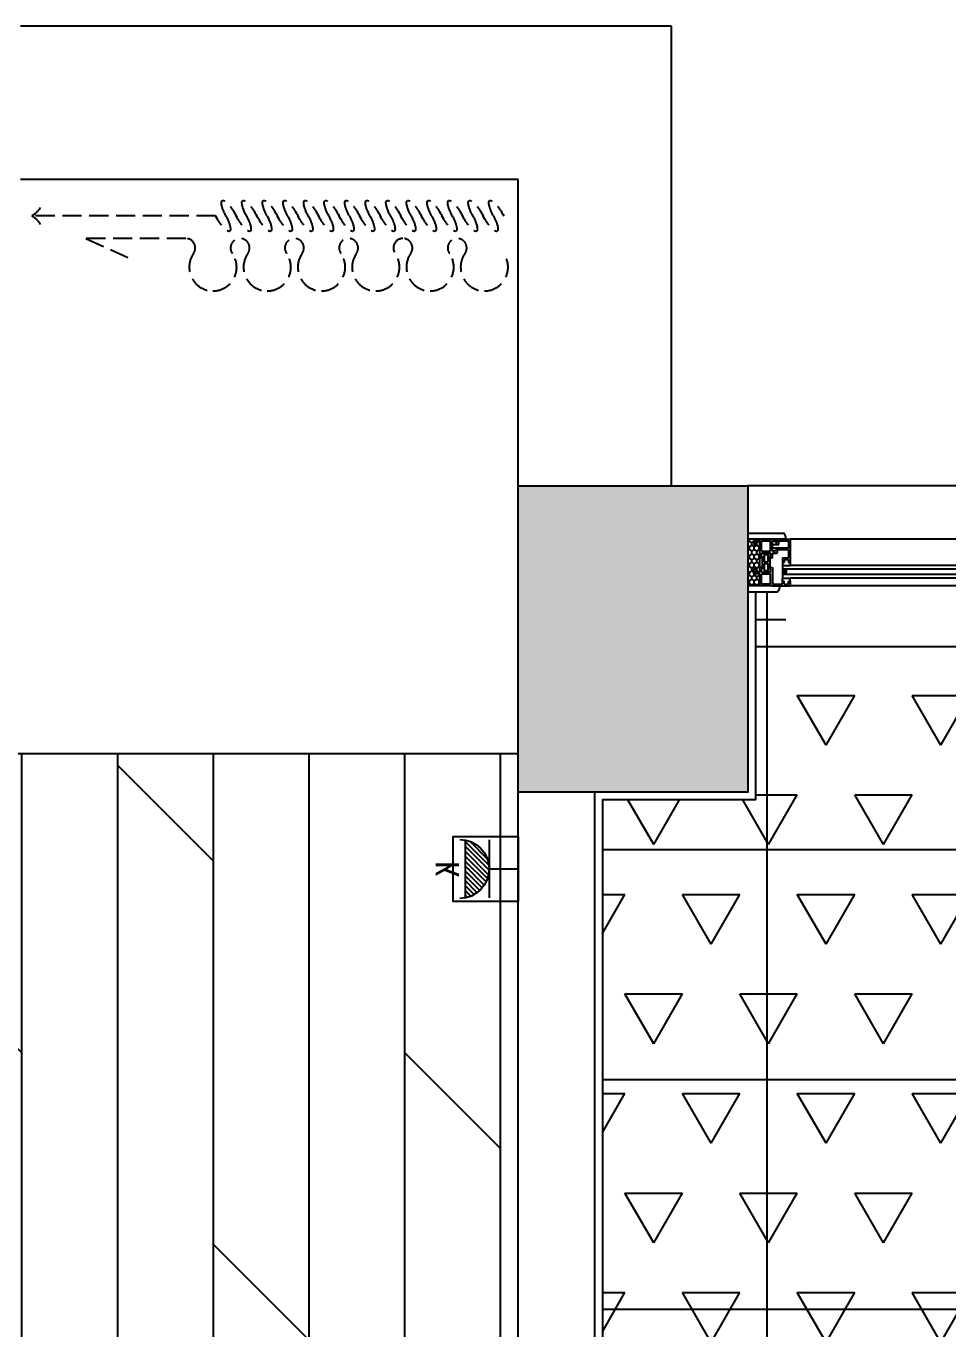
# Model space of a CAD drawing. Header units: millimetres. Extents: x -28014 to 297841, y -81741 to 47579.
# Drawn here: x 64881 to 66084, y -23235 to -21535 of the extents above; entities that cross this region are included whole.
import ezdxf

# ---------------------------------------------------------------- set-up
doc = ezdxf.new("R2010")
doc.units = ezdxf.units.MM
doc.header["$MEASUREMENT"] = 0
doc.linetypes.add('__DASH', pattern=[0.35, 0.25, -0.1])
for name, color, linetype in [('AR9-剪力墙（柱）线', 6, 'Continuous'), ('AR9-墙线', 160, 'Continuous'), ('AR9-建筑幕墙（窗）', 12, 'Continuous'), ('DS-4BS-墙体完成面', 20, 'Continuous'), ('DS-4BS-窗帘', 136, 'Continuous'), ('EM-强电图标', 14, 'Continuous'), ('FC-地面造型线', 136, 'Continuous'), ('FC-平面高差线', 144, 'Continuous'), ('RC-天花轮廓线', 30, 'Continuous')]:
    doc.layers.add(name, color=color, linetype=linetype)
doc.styles.add('宋体', font='', dxfattribs={"width": 0.8})
doc.styles.get('宋体').set_extended_font_data('SimSun')

# ---------------------------------------------------------------- blocks, each defined once
blk = doc.blocks.new('A$C214622EC')
at = {"linetype": 'ByBlock', "ltscale": 0.01}
h = blk.add_hatch(color=250, dxfattribs=at)
h.dxf.hatch_style = 1
h.paths.add_polyline_path([(-21399.97082120669, 8899.999510153662), (-21099.97082120669, 8899.999510153662), (-21099.97082120669, 8499.999510153662), (-21399.97082120669, 8499.999510153662)])
blk.add_lwpolyline([(-21399.97082120669, 8899.999510153662), (-21099.97082120669, 8899.999510153662), (-21099.97082120669, 8499.999510153662), (-21399.97082120669, 8499.999510153662)], close=True)
blk = doc.blocks.new('*U164')
at = {"layer": 'AR9-建筑幕墙（窗）'}
h = blk.add_hatch(dxfattribs=at)
h.set_pattern_fill('HONEY', color=250, scale=2.333308006735999)
h.set_pattern_definition([(1.667559113981895e-09, (-50793.7736316727, 158863.6490238107), (5.556189690946738, 3.207866847442461), [3.704126460693399, -7.408252921386797]), (120.0000000016675, (-50793.7736316727, 158863.6490238107), (-5.55618902731644, 3.207867996883855), [3.704126460693292, -7.408252921386583]), (60.00000000166753, (-50793.7736316727, 158863.6490238107), (6.636302977941727e-07, 6.415734844326314), [-7.408252921386794, 3.704126460693397])])
h.paths.add_polyline_path([(-28.05519676091603, 330.1263833773738), (33.05519676202437, 330.1263833754424), (33.05519676247685, 345.681770089551), (-28.05519676046333, 345.6817700914825)])
h = blk.add_hatch(dxfattribs=at)
h.set_pattern_fill('HONEY', color=250, scale=2.333308006735999)
h.set_pattern_definition([(1.667559113981895e-09, (-50793.7736316727, 158509.3599688114), (5.556189690946738, 3.207866847442461), [3.704126460693399, -7.408252921386797]), (120.0000000016675, (-50793.7736316727, 158509.3599688114), (-5.55618902731644, 3.207867996883855), [3.704126460693292, -7.408252921386583]), (60.00000000166753, (-50793.7736316727, 158509.3599688114), (6.636302977941727e-07, 6.415734844326314), [-7.408252921386794, 3.704126460693397])])
h.paths.add_polyline_path([(-28.05519676091603, -338.7336682870462), (33.05519676202437, -338.7336682857333), (33.05519676247685, -354.2890549998419), (-28.05519676046333, -354.2890550011548)])
for p, q in [((-35.83289011760826, 345.6817700902149), (-35.83289011756301, 306.7933033140883)), ((40.83289011760826, 345.6817700888566), (-35.83289011760826, 345.6817700902149)), ((-28.05519676381346, 330.1263833790941), (-28.05519676218387, 345.6817700917541)), ((-28.05519676381346, 330.1263833790941), (-28.05519676218387, 345.6817700917541)), ((-28.05519676050881, 325.3727836066531), (-28.05519676218387, 345.6817700900338)), ((33.05519676213862, 301.2308525993245), (33.05519676227436, 345.6817700895358)), ((33.05519676213862, 301.2308525993245), (33.05519676227436, 345.6817700895358)), ((33.05519675856203, 296.4772528268383), (33.05519676227436, 345.6817700877249)), ((40.83289011760826, 345.6817700888566), (40.83289011570696, 298.8975445757926)), ((-28.05519676259109, 313.7932273301766), (-28.05519676259109, 330.1263833773286)), ((33.05519676159565, 337.9040767331153), (33.05519676159565, 290.4601472628166)), ((-28.05519676259109, 313.7932273301766), (-28.05519676259109, 300.5711486253393)), ((-28.05519676259109, 300.5711486253393), (-28.05519676259109, 290.4601472628166)), ((-28.05519676259109, -299.0674321724889), (-28.05519676259109, 290.4601472628166)), ((-21.83304207800711, 290.4601472628166), (-28.05519676259109, 290.4601472628166)), ((-21.83304207796186, 290.4601472628166), (-17.94419540011381, 290.4601472628166)), ((-17.94419540011381, -299.0674321724889), (-17.94419540011381, 290.4601472628166)), ((-1.611039352916578, -299.0674321724437), (-1.611039352916577, 290.4601472627713)), ((2.2778073249317, 290.4601472628166), (-1.611039352916578, 290.4601472627713)), ((33.05519676159565, 290.4601472628166), (2.2778073249317, 290.4601472627713)), ((33.05519676159565, -299.0674321724889), (33.05519676159565, 290.4601472628166)), ((-21.83304207800711, -299.0674321724889), (-28.05519676259109, -299.0674321724889)), ((-28.05519676259109, -309.1784335350117), (-28.05519676259109, -299.0674321724889)), ((-21.83304207796186, -299.0674321724889), (-17.94419540011381, -299.0674321724889)), ((2.2778073249317, -299.0674321724889), (-1.611039352916578, -299.0674321724437)), ((33.05519676159565, -299.0674321724889), (2.2778073249317, -299.0674321724437)), ((33.05519676159565, -346.5113616427875), (33.05519676159565, -299.0674321724889)), ((33.05519675856203, -305.0845377365106), (33.05519676227436, -354.2890549973972)), ((-35.83289011760826, -354.2890549998872), (-35.83289011756301, -315.4005882237607)), ((-28.05519676259109, -322.4005122398489), (-28.05519676259109, -309.1784335350117)), ((-28.05519676259109, -322.4005122398489), (-28.05519676259109, -338.7336682870009)), ((33.05519676213862, -309.8381375089969), (33.05519676227436, -354.289054999208)), ((33.05519676213862, -309.8381375089969), (33.05519676227436, -354.289054999208)), ((40.83289011760826, -354.2890549985291), (40.83289011570696, -307.5048294854651)), ((-28.05519676050881, -333.9800685163254), (-28.05519676218387, -354.289054999706)), ((-28.05519676381346, -338.7336682887665), (-28.05519676218387, -354.2890550014263)), ((-28.05519676381346, -338.7336682887665), (-28.05519676218387, -354.2890550014263)), ((40.83289011760826, -354.2890549985291), (-35.83289011760826, -354.2890549998872))]:
    blk.add_line(p, q, dxfattribs=at)
at = {"layer": 'AR9-建筑幕墙（窗）', "color": 8}
for p, q in [((-28.05519676259109, 330.1263833773286), (-12.4998100510179, 330.1263833773286)), ((-25.72188875585516, 316.1265353369125), (-25.72188875585516, 327.7930753705473)), ((-25.72188875585516, 327.7930753705473), (-12.4998100510179, 327.7930753705925)), ((-12.4998100510179, 330.1263833773286), (-12.4998100510179, 337.9040767331153)), ((-12.4998100510179, 337.9040767331153), (-5.499886030809876, 337.9040767331153)), ((-12.4998100510179, 327.7930753705925), (-12.4998100510179, 316.1265353369125)), ((-10.16650204428197, 330.1263833773286), (-10.16650204428197, 335.5707687263792)), ((-5.499886030809876, 335.5707687263792), (-10.16650204428197, 335.5707687263792)), ((-10.16650204428197, 330.1263833773286), (30.72188875485926, 330.1263833772833)), ((-10.16650204428197, 327.7930753705925), (-6.277655366388672, 327.7930753705925)), ((-10.16650204428197, 327.7930753705925), (-10.16650204428197, 316.1265353368673)), ((-6.277655366388672, 327.7930753705473), (-6.277655366388672, 327.0153060349687)), ((-6.277655366388672, 327.0153060349687), (-3.944347359652738, 327.0153060349687)), ((-5.499886030809876, 337.9040767331153), (-5.499886030809876, 335.5707687263792)), ((-3.944347359652738, 327.0153060349687), (-3.944347359697986, 330.1263833772833)), ((1.111153321608754, 324.6819980282327), (1.111153321608754, 319.2376126792273)), ((3.444461328344914, 324.6819980282327), (3.444461328344914, 319.2376126792273)), ((8.499962009606179, 327.0153060349687), (8.499962009651426, 330.1263833772833)), ((10.83327001634211, 327.0153060349687), (8.499962009606179, 327.0153060349687)), ((10.83327001634211, 327.7930753705473), (14.72211669423541, 327.7930753705473)), ((10.83327001634211, 327.7930753705473), (10.83327001634211, 327.0153060349687)), ((14.72211669423541, 327.7930753705925), (14.72211669423541, 316.1265353369125)), ((17.05542470097134, 327.7930753705925), (30.72188875485926, 327.7930753705925)), ((17.05542470097134, 327.7930753705925), (17.05542470097134, 316.1265353369125)), ((33.05519676159565, 337.9040767331153), (26.0552727413874, 337.9040767331153)), ((26.0552727413874, 337.9040767331153), (26.0552727413874, 335.5707687263792)), ((26.0552727413874, 335.5707687263792), (30.72188875485926, 335.5707687263792)), ((30.72188875485926, 335.5707687263792), (30.72188875485926, 330.1263833772833)), ((30.72188875485926, 327.7930753705925), (30.72188875485926, 316.1265353369125)), ((-25.72188875585516, 316.1265353369125), (-12.4998100510179, 316.1265353369125)), ((-25.72188875585516, 313.7932273301766), (-25.72188875585516, 300.5711486253393)), ((-3.944347359697986, 313.7932273301766), (-25.72188875585516, 313.7932273301766)), ((-10.16650204428197, 316.1265353369125), (-6.277655366388672, 316.1265353369125)), ((-6.277655366388672, 316.1265353369578), (-6.277655366388672, 316.9043046725366)), ((-6.277655366388672, 316.9043046725366), (-3.944347359652738, 316.9043046725366)), ((-3.944347359652738, 316.9043046725366), (-3.944347359697986, 313.7932273301766)), ((10.83327001634211, 316.9043046724913), (8.499962009606179, 316.9043046725366)), ((8.499962009606179, 316.9043046725366), (8.499962009651426, 313.7932273301766)), ((8.499962009651426, 313.7932273301766), (10.83327001634211, 313.7932273301766)), ((10.83327001634211, 316.1265353369578), (10.83327001634211, 316.9043046724913)), ((10.83327001634211, 316.1265353369125), (14.72211669423541, 316.1265353369125)), ((10.83327001634211, 313.7932273301766), (14.72211669423541, 313.7932273301766)), ((14.72211669423541, 313.7932273301766), (14.72211669423541, 307.5710726455474)), ((19.38873270770728, 307.5710726455474), (14.72211669423541, 307.5710726455474)), ((17.05542470097134, 316.1265353369125), (30.72188875485926, 316.1265353369125)), ((17.05542470097134, 313.7932273301313), (30.72188875485926, 313.7932273301766)), ((17.05542470097134, 309.9043806522833), (17.05542470097134, 313.7932273301313)), ((17.05542470097134, 313.7932273301766), (17.05542470097134, 309.9043806522833)), ((19.38873270770728, 309.9043806522833), (17.05542470097134, 309.9043806522833)), ((19.38873270770728, 309.9043806522833), (17.05542470097134, 309.9043806522833)), ((19.38873270770728, 309.9043806522833), (19.38873270770728, 307.5710726455474)), ((19.38873270770728, 309.9043806522833), (19.38873270770728, 292.7934552695526)), ((21.72204071444344, 313.7932273301766), (21.72204071444344, 292.7934552695526)), ((26.0552727413874, 313.7932273301766), (26.0552727413874, 305.2377646388113)), ((28.38858074812333, 309.9043806522833), (30.72188875485926, 309.9043806522833)), ((28.38858074812333, 309.9043806522833), (28.38858074812333, 307.5710726455474)), ((28.38858074812333, 307.5710726455474), (33.05519676159565, 307.5710726455474)), ((30.72188875485926, 313.7932273301766), (30.72188875485926, 309.9043806522833)), ((-25.72188875585516, 300.5711486253393), (-21.83304207796186, 300.5711486253393)), ((-25.72188875585516, 298.2378406186032), (-25.72188875585516, 292.7934552695526)), ((-25.72188875585516, 298.2378406186032), (-21.83304207796186, 298.2378406186032)), ((-21.83304207800711, 292.7934552695526), (-25.72188875585516, 292.7934552695526)), ((-25.72188875585516, 292.7934552695526), (-21.83304207796186, 292.7934552695526)), ((-21.83304207796186, 300.5711486253393), (-21.83304207796186, 298.2378406186032)), ((-21.83304207796186, 300.5711486253393), (-17.94419540011381, 300.5711486253393)), ((-21.83304207796186, 292.7934552695526), (-21.83304207796186, 290.4601472628166)), ((-17.94419540006857, 300.5711486253393), (-17.94419540011381, 290.4601472628166)), ((-13.2775793865967, 300.5711486253393), (-17.94419540006857, 300.5711486253393)), ((-13.2775793865967, -309.1784335350117), (-13.2775793865967, 300.5711486253393)), ((-6.277655366388672, 300.571148625294), (-13.27757938664195, 300.571148625294)), ((-6.277655366433919, 295.904532611822), (-13.27757938664195, 300.571148625294)), ((-6.277655366388672, 300.571148625294), (-13.2775793865967, 295.904532611822)), ((-6.277655366388672, 295.904532611822), (-13.27757938664195, 295.904532611822)), ((-6.277655366388672, -309.1784335349662), (-6.277655366388672, 300.5711486253393)), ((-1.611039352916578, 300.5711486253393), (-6.277655366433919, 300.5711486253393)), ((-1.611039352916578, 300.5711486253393), (-1.611039352916578, 290.4601472627713)), ((2.277807324976948, 300.571148625294), (-1.611039352916578, 300.571148625294)), ((8.499962009560932, 300.5711486253393), (2.277807324976948, 300.571148625294)), ((2.277807324976948, 300.571148625294), (2.277807324976948, 298.2378406185579)), ((6.166654002824771, 298.2378406185579), (2.2778073249317, 298.2378406185579)), ((6.166654002824771, 292.7934552695074), (2.2778073249317, 292.7934552695526)), ((2.2778073249317, 292.7934552695526), (2.2778073249317, 290.4601472628166)), ((6.166654002824771, 298.2378406185579), (6.166654002824771, 292.7934552695526)), ((8.499962009560932, 300.5711486253393), (8.499962009560932, 292.7934552695074)), ((19.38873270770728, 292.7934552695526), (8.499962009560932, 292.7934552695526)), ((30.72188875485926, 292.7934552695526), (21.72204071444344, 292.7934552695526)), ((26.0552727413874, 305.2377646388113), (30.72188875485926, 305.2377646388113)), ((30.72188875485926, 305.2377646388113), (30.72188875485926, 292.7934552695526)), ((-21.83304207800711, -301.4007401792251), (-25.72188875585516, -301.4007401792251)), ((-25.72188875585516, -301.4007401792251), (-21.83304207796186, -301.4007401792251)), ((-25.72188875585516, -306.8451255282755), (-25.72188875585516, -301.4007401792251)), ((-21.83304207796186, -301.4007401792251), (-21.83304207796186, -299.0674321724889)), ((-17.94419540006857, -309.1784335350117), (-17.94419540011381, -299.0674321724889)), ((-6.277655366388672, -304.5118175214943), (-13.27757938664195, -304.5118175214943)), ((-6.277655366433919, -304.5118175214943), (-13.27757938664195, -309.1784335349662)), ((-6.277655366388672, -309.1784335349662), (-13.2775793865967, -304.5118175214943)), ((-1.611039352916578, -309.1784335350117), (-1.611039352916578, -299.0674321724437)), ((2.2778073249317, -301.4007401792251), (2.2778073249317, -299.0674321724889)), ((6.166654002824771, -301.4007401791796), (2.2778073249317, -301.4007401792251)), ((6.166654002824771, -306.8451255282303), (6.166654002824771, -301.4007401792251)), ((19.38873270770728, -301.4007401792251), (8.499962009560932, -301.4007401792251)), ((8.499962009560932, -309.1784335350117), (8.499962009560932, -301.4007401791796)), ((19.38873270770728, -318.5116655619556), (19.38873270770728, -301.4007401792251)), ((30.72188875485926, -301.4007401792251), (21.72204071444344, -301.4007401792251)), ((21.72204071444344, -322.4005122398489), (21.72204071444344, -301.4007401792251)), ((30.72188875485926, -313.8450495484835), (30.72188875485926, -301.4007401792251)), ((-25.72188875585516, -306.8451255282755), (-21.83304207796186, -306.8451255282755)), ((-25.72188875585516, -322.4005122398489), (-25.72188875585516, -309.1784335350117)), ((-25.72188875585516, -309.1784335350117), (-21.83304207796186, -309.1784335350117)), ((-3.944347359697986, -322.4005122398489), (-25.72188875585516, -322.4005122398489)), ((-21.83304207796186, -309.1784335350117), (-21.83304207796186, -306.8451255282755)), ((-21.83304207796186, -309.1784335350117), (-17.94419540011381, -309.1784335350117)), ((-13.2775793865967, -309.1784335350117), (-17.94419540006857, -309.1784335350117)), ((-6.277655366388672, -309.1784335349662), (-13.27757938664195, -309.1784335349662)), ((-1.611039352916578, -309.1784335350117), (-6.277655366433919, -309.1784335350117)), ((-3.944347359652738, -325.5115895822089), (-3.944347359697986, -322.4005122398489)), ((2.277807324976948, -309.1784335349662), (-1.611039352916578, -309.1784335349662)), ((6.166654002824771, -306.8451255282303), (2.2778073249317, -306.8451255282303)), ((2.277807324976948, -309.1784335349662), (2.277807324976948, -306.8451255282303)), ((8.499962009560932, -309.1784335350117), (2.277807324976948, -309.1784335349662)), ((8.499962009606179, -325.5115895822089), (8.499962009651426, -322.4005122398489)), ((8.499962009651426, -322.4005122398489), (10.83327001634211, -322.4005122398489)), ((10.83327001634211, -322.4005122398489), (14.72211669423541, -322.4005122398489)), ((14.72211669423541, -322.4005122398489), (14.72211669423541, -316.1783575552197)), ((19.38873270770728, -316.1783575552197), (14.72211669423541, -316.1783575552197)), ((19.38873270770728, -318.5116655619556), (17.05542470097134, -318.5116655619556)), ((17.05542470097134, -318.5116655619556), (17.05542470097134, -322.4005122398037)), ((17.05542470097134, -322.4005122398489), (17.05542470097134, -318.5116655619556)), ((19.38873270770728, -318.5116655619556), (17.05542470097134, -318.5116655619556)), ((17.05542470097134, -322.4005122398037), (30.72188875485926, -322.4005122398489)), ((19.38873270770728, -318.5116655619556), (19.38873270770728, -316.1783575552197)), ((26.0552727413874, -313.8450495484835), (30.72188875485926, -313.8450495484835)), ((26.0552727413874, -322.4005122398489), (26.0552727413874, -313.8450495484835)), ((28.38858074812333, -316.1783575552197), (33.05519676159565, -316.1783575552197)), ((28.38858074812333, -318.5116655619556), (28.38858074812333, -316.1783575552197)), ((28.38858074812333, -318.5116655619556), (30.72188875485926, -318.5116655619556)), ((30.72188875485926, -322.4005122398489), (30.72188875485926, -318.5116655619556)), ((-28.05519676259109, -338.7336682870009), (-12.4998100510179, -338.7336682870009)), ((-25.72188875585516, -324.7338202465849), (-25.72188875585516, -336.4003602802195)), ((-25.72188875585516, -324.7338202465849), (-12.4998100510179, -324.7338202465849)), ((-25.72188875585516, -336.4003602802195), (-12.4998100510179, -336.400360280265)), ((-12.4998100510179, -336.400360280265), (-12.4998100510179, -324.7338202465849)), ((-12.4998100510179, -338.7336682870009), (-12.4998100510179, -346.5113616427875)), ((-10.16650204428197, -324.7338202465849), (-6.277655366388672, -324.7338202465849)), ((-10.16650204428197, -336.400360280265), (-10.16650204428197, -324.7338202465396)), ((-10.16650204428197, -336.400360280265), (-6.277655366388672, -336.400360280265)), ((-10.16650204428197, -338.7336682870009), (-10.16650204428197, -344.1780536360516)), ((-10.16650204428197, -338.7336682870009), (30.72188875485926, -338.7336682869557)), ((-6.277655366388672, -324.7338202466301), (-6.277655366388672, -325.5115895822089)), ((-6.277655366388672, -325.5115895822089), (-3.944347359652738, -325.5115895822089)), ((-6.277655366388672, -336.4003602802195), (-6.277655366388672, -335.6225909446412)), ((-6.277655366388672, -335.6225909446412), (-3.944347359652738, -335.6225909446412)), ((-3.944347359652738, -335.6225909446412), (-3.944347359697986, -338.7336682869557)), ((1.111153321608754, -333.289282937905), (1.111153321608754, -327.8448975888996)), ((3.444461328344914, -333.289282937905), (3.444461328344914, -327.8448975888996)), ((10.83327001634211, -325.5115895821637), (8.499962009606179, -325.5115895822089)), ((10.83327001634211, -335.6225909446412), (8.499962009606179, -335.6225909446412)), ((8.499962009606179, -335.6225909446412), (8.499962009651426, -338.7336682869557)), ((10.83327001634211, -324.7338202465849), (14.72211669423541, -324.7338202465849)), ((10.83327001634211, -324.7338202466301), (10.83327001634211, -325.5115895821637)), ((10.83327001634211, -336.4003602802195), (10.83327001634211, -335.6225909446412)), ((10.83327001634211, -336.4003602802195), (14.72211669423541, -336.4003602802195)), ((14.72211669423541, -336.400360280265), (14.72211669423541, -324.7338202465849)), ((17.05542470097134, -324.7338202465849), (30.72188875485926, -324.7338202465849)), ((17.05542470097134, -336.400360280265), (17.05542470097134, -324.7338202465849)), ((17.05542470097134, -336.400360280265), (30.72188875485926, -336.400360280265)), ((30.72188875485926, -336.400360280265), (30.72188875485926, -324.7338202465849)), ((30.72188875485926, -344.1780536360516), (30.72188875485926, -338.7336682869557)), ((-12.4998100510179, -346.5113616427875), (-5.499886030809876, -346.5113616427875)), ((-5.499886030809876, -344.1780536360516), (-10.16650204428197, -344.1780536360516)), ((-5.499886030809876, -346.5113616427875), (-5.499886030809876, -344.1780536360516)), ((26.0552727413874, -346.5113616427875), (26.0552727413874, -344.1780536360516)), ((26.0552727413874, -344.1780536360516), (30.72188875485926, -344.1780536360516)), ((33.05519676159565, -346.5113616427875), (26.0552727413874, -346.5113616427875))]:
    blk.add_line(p, q, dxfattribs=at)
for points in [[(1.111153321608754, 324.6819980282327), (-7.833194037545809, 324.6819980282327), (-7.833194037545809, 319.2376126792726), (1.111153321608754, 319.2376126792273)], [(10.83327001634211, 327.0153060349687), (-6.277655366388672, 327.0153060349687)], [(3.444461328344914, 319.2376126792273), (12.38880868749925, 319.2376126792726), (12.38880868749925, 324.6819980282327), (3.444461328344914, 324.6819980282327)], [(14.72211669423541, 316.9043046724913), (14.72211669423541, 316.9043046724913), (14.72211669423541, 327.0153060349687)], [(-6.277655366388672, 316.9043046724913), (10.83327001634211, 316.9043046724913)], [(1.111153321608754, -333.289282937905), (-7.833194037545809, -333.289282937905), (-7.833194037545809, -327.8448975889451), (1.111153321608754, -327.8448975888996)], [(-6.277655366388672, -325.5115895821637), (10.83327001634211, -325.5115895821637)], [(10.83327001634211, -335.6225909446412), (-6.277655366388672, -335.6225909446412)], [(3.444461328344914, -327.8448975888996), (12.38880868749925, -327.8448975889451), (12.38880868749925, -333.289282937905), (3.444461328344914, -333.289282937905)], [(14.72211669423541, -325.5115895821637), (14.72211669423541, -325.5115895821637), (14.72211669423541, -335.6225909446412)]]:
    blk.add_lwpolyline(points, dxfattribs=at)
at = {"layer": 'AR9-建筑幕墙（窗）'}
for centre, start, end in [((-26.23175832022343, 319.001186493526), 231.8160175271418, 263.2575898998442), ((31.2317583190918, 311.1054277558187), 276.7424101001559, 308.1839824728582), ((31.2317583190918, -319.7127126654909), 51.81601752714163, 83.25758989984426), ((-26.23175832022343, -327.6084714031983), 96.74241010015574, 128.1839824728584)]:
    blk.add_arc(centre, 15.53107026448006, start, end, dxfattribs=at)
blk = doc.blocks.new('dfhfghjghk')
at = {"layer": 'DS-4BS-窗帘', "linetype": '__DASH', "ltscale": 100}
for p, q in [((-757.9712617898476, -19.56312164175324), (-700.5861081843032, 6.538779040623922)), ((-627.5504431201844, -19.56312164175324), (-757.9712617898476, -19.56312164175324)), ((-588.670035852876, -49.00878442800604), (-828.8069822487305, -49.00878442800604))]:
    blk.add_line(p, q, dxfattribs=at)
at = {"layer": 'DS-4BS-窗帘', "linetype": '__DASH', "ltscale": 100, "extrusion": (0, 0, -0.9999999999999999)}
for centre, major_axis, ratio, start_param, end_param in [((-592.1108107235632, 17.92193125374615), (0.003185041228040018, 30.97828115902015), 0.9999999996662703, 4.096799452147909, 6.283139377242197), ((-379.4858111579088, 17.90983603178756), (0.04483364112177227, 30.97824888243845), 0.9999999996666966, -0.001390375668497867, 2.184949549424946), ((-237.735811439401, 17.90177254407899), (-0.03792955722651363, 30.97825809858319), 0.9999999996664464, 4.09812665943062, 6.284466584525394)]:
    blk.add_ellipse(centre, major_axis=major_axis, ratio=ratio, start_param=start_param, end_param=end_param, dxfattribs=at)
at = {"layer": 'DS-4BS-窗帘', "linetype": '__DASH', "ltscale": 100, "extrusion": (0, 0, -1)}
for centre, major_axis, ratio, start_param, end_param in [((-592.1108107172768, 17.92193125846097), (0.06823630546916684, 30.9782061654038), 0.9999999996664416, -0.002145830997560383, 2.184194094095947), ((-521.235810866754, 17.91789951786632), (0.005705370101951063, 30.97828079352512), 0.999999999666934, 4.096718093978782, 6.283058019071678), ((-521.2358108678018, 17.91789951868122), (0.06823630546916684, 30.9782061654038), 0.9999999996664416, -0.002145830997560383, 2.184194094095947), ((-450.3608110099449, 17.91386777430307), (0.06156872969292169, 30.9782201393124), 0.9999999996682019, 4.094914785648612, 6.281254710742978), ((-450.3608110147761, 17.91386777552543), (-0.0793020668264525, 30.97817981776643), 0.9999999996676141, 0.002616812992267237, 2.188956738086308), ((-379.4858111566282, 17.90983602718916), (0.085189445575287, 30.97816419551897), 0.999999999668453, 4.094152290587194, 6.280492215680558), ((-308.6108112962684, 17.90580428007524), (0.02128548879407215, 30.97827400995964), 0.9999999996688151, 4.096215157329164, 6.282555082424395), ((-308.6108112899237, 17.90580428467365), (0.06823630546916684, 30.9782061654038), 0.9999999996664416, -0.002145830997560383, 2.184194094095947), ((-237.7358114404487, 17.90177254501032), (-0.05196064687334758, 30.97823774050446), 0.9999999996690652, 0.00173421098065929, 2.188074136075217), ((-627.5497362850001, -7.137545672245324), (-0.05829200227316415, 12.42543925646502), 0.9999999996644673, 0.9600009229747011, 3.146340848067554), ((-556.6747364212642, -7.141577412781771), (0.006918386695041422, 12.42557406445479), 0.9999999996662159, 0.9547528279464217, 5.327432678136832), ((-485.7997365718475, -7.145609152503312), (0.02981489995121963, 12.42554022027295), 0.9999999996752688, 0.9529101333654935, 5.325589983568268), ((-414.9247367224307, -7.149640907009598), (0.02886310987321123, 12.42554246768386), 0.9999999996641835, 0.9529867328603401, 5.325666583045013), ((-344.0497368585202, -7.153672645916231), (-0.08482416371490213, 12.42528645691233), 0.9999999996698856, 3.148476170056178, 5.334816095149984), ((-344.0497368577053, -7.153672645974439), (0.004473832430681081, 12.42557518420988), 0.9999999996661431, 0.9549495636878138, 3.141289488783017), ((-273.1747369939112, -7.157704386510886), (0.02981489995121963, 12.42554022027295), 0.9999999996752688, 0.9529101333654935, 5.325589983568268)]:
    blk.add_ellipse(centre, major_axis=major_axis, ratio=ratio, start_param=start_param, end_param=end_param, dxfattribs=at)
at = {"layer": 'DS-4BS-窗帘', "linetype": '__DASH', "ltscale": 100}
for centre, major_axis, ratio, start_param, end_param in [((-581.9525506180362, -49.00878442800604), (11.54999999500738, 20.00518682629734), 0.2545454545029074, -1.424878955304757, 1.716713698285036), ((-555.0826096783858, -49.00878442800604), (11.54999999500738, 20.00518682629734), 0.2545454545029074, -1.424878955304757, 1.716713698285036), ((-528.2126687387354, -49.00878442800604), (11.5499999950249, 20.00518682629506), 0.2545454545038606, -1.424878955303984, 1.71671369828581), ((-501.3427277991432, -49.00878442800604), (11.54999999500738, 20.00518682629734), 0.2545454545029074, -1.424878955304757, 1.716713698285036), ((-474.472786859551, -49.00878442800604), (11.54999999500738, 20.00518682629734), 0.2545454545029074, -1.424878955304757, 1.716713698285036), ((-447.6028459199006, -49.00878442800604), (11.54999999500738, 20.00518682629734), 0.2545454545029074, -1.424878955304757, 1.716713698285036), ((-420.7329049802502, -49.00878442800604), (11.54999999500738, 20.00518682629734), 0.2545454545029074, -1.424878955304757, 1.716713698285036), ((-393.862964040658, -49.00878442800604), (11.54999999500738, 20.00518682629734), 0.2545454545029074, -1.424878955304757, 1.716713698285036), ((-366.9930231010658, -49.00878442800604), (11.54999999500738, 20.00518682629734), 0.2545454545029074, -1.424878955304757, 1.716713698285036), ((-340.1230821614154, -49.00878442800604), (11.54999999500738, 20.00518682629734), 0.2545454545029074, -1.424878955304757, 1.716713698285036), ((-313.253141221765, -49.00878442800604), (11.54999999500738, 20.00518682629734), 0.2545454545029074, -1.424878955304757, 1.716713698285036), ((-286.3832002821728, -49.00878442800604), (11.54999999500738, 20.00518682629734), 0.2545454545029074, -1.424878955304757, 1.716713698285036), ((-259.5132593425806, -49.00878442800604), (11.54999999500738, 20.00518682629734), 0.2545454545029074, -1.424878955304757, 1.716713698285036), ((-232.6433184029302, -49.00878442800604), (11.54999999500738, 20.00518682629734), 0.2545454545029074, -1.424878955304757, 1.716713698285036), ((-840.2609313580324, -26.50300212099683), (17.85641603644853, 17.85641603644853), 0.9999999999934512, 4.397759748131444, 5.029729173125816), ((-840.2609313580324, -71.51456673507346), (17.85641603636061, 17.85641603636061), 0.9999999999950829, 5.965845114437117, 6.597814539436206), ((-568.5175801481819, -49.00878442800604), (11.54999999499192, 20.00518682635716), 0.2545454545026687, 1.716713698284279, 4.858306351874072), ((-541.6476392085315, -49.00878442800604), (11.54999999495877, 20.00518682635586), 0.2545454545041617, 1.716713698284719, 4.858306351874512), ((-514.7776982689393, -49.00878442800604), (11.54999999499192, 20.00518682635716), 0.2545454545026687, 1.716713698284279, 4.858306351874072), ((-487.9077573293471, -49.00878442800604), (11.54999999499192, 20.00518682635716), 0.2545454545026687, 1.716713698284279, 4.858306351874072), ((-461.0378163897549, -49.00878442800604), (11.54999999499192, 20.00518682635716), 0.2545454545026687, 1.716713698284279, 4.858306351874072), ((-434.1678754500463, -49.00878442800604), (11.54999999499192, 20.00518682635716), 0.2545454545026687, 1.716713698284279, 4.858306351874072), ((-407.2979345104541, -49.00878442800604), (11.54999999499192, 20.00518682635716), 0.2545454545026687, 1.716713698284279, 4.858306351874072), ((-380.4279935708619, -49.00878442800604), (11.54999999499192, 20.00518682635716), 0.2545454545026687, 1.716713698284279, 4.858306351874072), ((-353.5580526312697, -49.00878442800604), (11.54999999499192, 20.00518682635716), 0.2545454545026687, 1.716713698284279, 4.858306351874072), ((-326.6881116916193, -49.00878442800604), (11.54999999499192, 20.00518682635716), 0.2545454545026687, 1.716713698284279, 4.858306351874072), ((-299.8181707519689, -49.00878442800604), (11.54999999499192, 20.00518682635716), 0.2545454545026687, 1.716713698284279, 4.858306351874072), ((-272.9482298123767, -49.00878442800604), (11.54999999499192, 20.00518682635716), 0.2545454545026687, 1.716713698284279, 4.858306351874072), ((-246.0782888727845, -49.00878442800604), (11.54999999499192, 20.00518682635716), 0.2545454545026687, 1.716713698284279, 4.858306351874072), ((-219.2083479331341, -49.00878442800604), (11.54999999499192, 20.00518682635716), 0.2545454545026687, 1.716713698284279, 4.858306351874072)]:
    blk.add_ellipse(centre, major_axis=major_axis, ratio=ratio, start_param=start_param, end_param=end_param, dxfattribs=at)
blk = doc.blocks.new('空调插座')
at = {"linetype": 'ByBlock'}
for p, q in [((703639.6580401197, -7681.373671831088), (703789.3268385876, -7681.373671831088)), ((703643.5769004411, -7681.373671831088), (703704.867217861, -7742.663989251044)), ((703656.2029959385, -7681.373671831088), (703718.021977865, -7743.192653757799)), ((703668.8290914358, -7681.373671831088), (703729.2808107947, -7741.825391190191)), ((703681.4551869332, -7681.373671831088), (703739.2284942217, -7739.146979119836)), ((703694.0812824304, -7681.373671831088), (703748.1461201606, -7735.438509561436)), ((703706.7073779277, -7681.373671831088), (703756.1865508516, -7730.852844754918)), ((703719.3334734251, -7681.373671831088), (703763.4345609938, -7725.474759399927)), ((703731.9595689224, -7681.373671831088), (703769.9314429195, -7719.34554582834)), ((703744.5856644198, -7681.373671831088), (703775.6849709281, -7712.472978339605)), ((703757.2117599171, -7681.373671831088), (703780.6711373037, -7704.833049217911)), ((703769.8378554144, -7681.373671831088), (703784.8286498066, -7696.364466223285)), ((703782.4639509118, -7681.373671831088), (703788.0429217893, -7686.952642708814)), ((703643.0044876873, -7693.427354574716), (703688.1539602166, -7738.576827103842)), ((703639.6580401197, -7743.274456203966), (703789.3268385876, -7743.274456203966)), ((703714.4924393537, -7743.274456204045), (703714.4924393536, -7818.274456203966))]:
    blk.add_line(p, q, dxfattribs=at)
blk.add_arc((703714.4924393537, -7667.088875437577), 76.18558076646751, 180.8916584410997, 359.1083415589002, dxfattribs=at)
at = {"linetype": 'ByBlock', "style": '宋体'}
blk.add_text('K', height=60, dxfattribs=at).set_placement((703694.7613919622, -7665.568873324332))
blk = doc.blocks.new('*U138')
blk.add_lwpolyline([(701741.3082125826, -9390.911660408588), (701826.3082125826, -9390.911660408588), (701826.3082125826, -9305.911660408588), (701741.3082125826, -9305.911660408588)], close=True)
at = {"xscale": 0.5067851083448388, "yscale": 0.5067851083448388, "zscale": 0.5067851083448388}
blk.add_blockref('空调插座', (345151.7829178715, -5428.726593053215), dxfattribs=at)

msp = doc.modelspace()

# ---------------------------------------------------------------- hatches: boundary and pattern name
at = {"layer": 'FC-地面造型线'}
h = msp.add_hatch(dxfattribs=at)
h.set_pattern_fill('TRIANG', color=250, scale=400)
h.set_pattern_definition([(59.99999999999999, (0, 0), (-74.99999985479714, 129.9038104838329), [75, -75]), (120, (0, 0), (-149.9999998547972, 8.383292948721532e-08), [74.99999999999999, -74.99999999999999]), (0, (-37.5, 64.9519052), (75, 129.9038104), [75, -75])])
h.paths.add_polyline_path([(67213.05764110299, -23174.8372108046), (66963.14033462819, -23174.8372139918), (66963.14033275178, -22804.77404686812), (66863.26517646853, -22804.77404686812), (66863.26517646853, -22704.89889081292), (66907.28708906948, -22704.89889081292), (66907.28711378394, -22681.26847358627), (66930.9174815817, -22704.89889081292), (66963.14033224536, -22704.89889081292), (66963.14033041964, -22344.8348588647), (66513.13981170118, -22344.83486114642), (65833.16898661421, -22344.83486114642), (65833.16898661421, -22544.83485881305), (65633.13981169421, -22544.83485883191), (65633.13981169421, -25324.83600522924), (65673.16114557929, -25324.83600522924), (65673.16114557929, -25289.83436902373), (66573.16127620463, -25289.83436902386), (66573.16127620463, -25324.83437053804), (67113.67986162432, -25324.83437053804), (67113.67986162397, -25224.83418201839), (67213.05764110299, -25224.83418201839)])
h = msp.add_hatch(dxfattribs=at)
h.set_pattern_fill('DOLMIT', color=250, scale=500, angle=90)
h.set_pattern_definition([(90, (0, 0), (-125, 7.654042494670958e-15), []), (135, (0, 0), (-249.9999995804922, -249.9999995804921), [176.7766952966369, -353.5533905932737])])
h.paths.add_polyline_path([(72823.14007977518, -25734.93398282301), (72573.1398108608, -25734.93398281894), (72573.13981088431, -25584.83436903937), (72573.13981027635, -25534.83436931401), (72523.13981176208, -25534.83436931401), (72523.13981176208, -25474.83436931645), (72533.13981176168, -25474.83436931645), (72533.13981176168, -25434.83436931799), (72573.13981171073, -25434.83436931799), (72573.13981170952, -25384.83436931975), (71473.13981172862, -25384.83436931975), (71473.13981172982, -25434.83436931799), (71513.1398117294, -25434.83436931799), (71513.1398117294, -25474.83436931645), (71523.139811729, -25474.83436931645), (71523.139811729, -25534.83436931401), (71473.13981173224, -25534.83436931401), (71473.13981173345, -25584.83436931224), (70773.13981115527, -25584.83436933139), (70773.1398111095, -23114.83428835692), (70763.1398111095, -23114.83428835711), (67423.1671929464, -23114.83428844795), (67423.16719265425, -24284.83453254086), (67423.11241629208, -25584.83436918844), (66723.1124173287, -25584.83436918844), (66546.16118958882, -25584.83436928399), (66546.16118958913, -25604.83436929644), (66496.16118958913, -25604.83436929644), (66496.16118958913, -25584.83436929674), (66486.16120944227, -25584.83436929667), (66486.16120944227, -25374.83437054152), (66498.16120944227, -25374.83437054152), (66498.16120944227, -25313.83437054127), (66513.1612762044, -25313.83437054127), (66513.1612762044, -25304.83437054127), (66558.1612762044, -25304.83437054127), (67113.6798616243, -25295.5446527797), (67113.67986162397, -25224.83418201839), (67213.05764110299, -25224.83418201839), (67213.05764110299, -23174.8372108046), (66963.14033462819, -23174.8372139918), (66963.14033275178, -22804.77404686812), (66863.26517646853, -22804.77404686812), (66863.26517646853, -22704.89889081292), (66907.28708906948, -22704.89889081292), (66907.28711378394, -22681.26847358627), (66930.9174815817, -22704.89889081292), (67223.13981212191, -22704.89889078955), (67223.13981100566, -25289.83436900047), (65523.13981169535, -25289.83436902375), (65523.13981169596, -22534.83485881399), (65523.13981169509, -25484.83436929967), (65423.13981172204, -25484.83436929996), (65423.13981172151, -25584.83436929216), (65623.13981171907, -25584.83436929571), (65723.16121234119, -25584.83436929641), (65723.16121234119, -25324.83600522997), (65688.16114557903, -25324.83600522997), (65688.16114557872, -25304.83600522997), (65738.16114557872, -25304.83600522997), (65738.16114557872, -25324.83600523), (65748.16121234119, -25324.83600523), (65748.16121234119, -25374.83600523), (65760.16121234119, -25374.83600523), (65760.16121234119, -25595.83436929621), (65745.16123219382, -25595.83436929621), (65745.16123219382, -25604.83436929621), (65700.16123219382, -25604.83436929621), (65623.1398117196, -25584.83436929571), (65423.13981172151, -25584.83436929216), (65423.13981172204, -25484.83436929996), (65523.13981169509, -25484.83436929967), (65523.13981169596, -22534.83485883279), (65523.14345859645, -22484.83436926208), (62723.13981169883, -22484.83436926208), (62723.13981169777, -25484.83436928378), (64023.13980935182, -25484.83436928756), (64523.13981172204, -25484.83436929269), (64523.13981172151, -25584.83436928739), (64023.1398093598, -25584.8343692871), (64023.13980935951, -25684.83436927214), (63923.13980936061, -25684.83436927249), (63923.13980935985, -25584.83436928332), (62623.13981169835, -25584.83436928035), (61523.08504546358, -25584.83436919961), (61523.08504547237, -26014.83812077358), (60823.16551137915, -26014.83812077358), (60823.16551137915, -30184.83436313507), (61023.13981091534, -30184.83436313507), (61373.13981113903, -30184.83436925945), (63773.13981020445, -30184.8343692598), (64023.13980935329, -30184.83436926007), (64023.139809358, -26584.83436927262), (64023.13980936276, -26584.83436927214), (64023.13980936352, -26584.83436927092), (64223.13980936276, -26584.83436927214), (64223.1398093637, -26684.83436928134), (64323.13980936361, -26684.83436928134), (64323.13980936361, -26784.83436928273), (64223.1398093577, -26784.83440315468), (64223.13980936824, -30184.83440313482), (64223.13981170044, -30184.83436926021), (66723.11241710346, -30184.83436927639), (66723.11241765268, -29084.83449260096), (66723.1398116994, -26784.83436928471), (65223.13980936918, -26784.83436928465), (65223.13980936935, -26684.83436928593), (66923.139811798, -26684.83436928663), (66923.13980936835, -29084.83449270439), (66923.11241760419, -30184.83449260294), (67323.11241825996, -30184.83449260294), (67323.16719971853, -30184.83449258604), (67323.16719971853, -30184.83436924705), (67723.20560110925, -30184.83436922528), (67723.20560112037, -30384.83436922493), (68623.2056011121, -30384.83436917511), (68623.20560110103, -30184.83436917512), (71623.20560110103, -30184.8343690091), (71623.2056011121, -30384.8343690091), (72523.18255660485, -30384.83646460089), (72523.20518196978, -30184.8354167279), (73523.1667775075, -30184.83541673606), (73523.16719664983, -30184.83436894204), (72823.14007977518, -30184.83436927259)])
at = {"layer": 'RC-天花轮廓线'}
h = msp.add_hatch(dxfattribs=at)
h.set_pattern_fill('_USER', color=250, scale=300, double=1, pattern_type=0)
h.set_pattern_definition([(0, (66448.14007217815, -22609.63603642839), (0, 300), []), (90, (66448.14007217815, -22609.63603642839), (-300, 1.83697019872103e-14), [])])
edge = h.paths.add_edge_path()
edge.add_line((67213.05764110299, -23241.98293457401), (67213.05764110299, -23174.8372108046))
edge.add_line((67213.05764110299, -23174.8372108046), (66963.14033462819, -23174.8372139918))
edge.add_line((66963.14033462819, -23174.8372139918), (66963.14033252525, -22832.49780834614))
edge.add_line((66963.14033252525, -22832.49780834614), (66963.14033087599, -22534.83479030981))
edge.add_line((66963.14033087599, -22534.83479030981), (66963.14033087599, -22334.83436930818))
edge.add_line((66963.14033087599, -22334.83436930818), (66523.1398117016, -22334.83436925572))
edge.add_line((66523.1398117016, -22334.83436925572), (66523.13981170164, -22273.16774893207))
edge.add_line((66523.13981170164, -22273.16774893207), (66467.91818887682, -22273.16774893201))
edge.add_line((66467.91818887682, -22273.16774893201), (66467.91818887537, -22344.83486114642))
edge.add_line((66467.91818887537, -22344.83486114642), (65878.39060944006, -22344.83486114642))
edge.add_line((65878.39060944006, -22344.83486114642), (65865.27322787711, -22265.39005557705))
edge.add_arc((65849.8495702108, -22263.56661713466), 15.53107026449548, 321.8160175259451, 353.2575898987632, ccw=False)
edge.add_line((65862.05745339219, -22273.16774893202), (65833.16898661421, -22273.16774893206))
edge.add_line((65833.16898661421, -22273.16774893206), (65833.16898661421, -22544.83485881305))
edge.add_line((65833.16898661421, -22544.83485881305), (65633.13981169421, -22544.83485883191))
edge.add_line((65633.13981169421, -22544.83485883191), (65633.13981169421, -25324.83600522924))
edge.add_line((65633.13981169421, -25324.83600522924), (65688.16114557903, -25324.83600522924))
edge.add_line((65688.16114557903, -25324.83600522924), (65688.16114557872, -25304.83600522997))
edge.add_line((65688.16114557872, -25304.83600522997), (65733.16114557872, -25304.83600522997))
edge.add_line((65733.16114557872, -25304.83600522997), (65733.16114557872, -25313.83600522997))
edge.add_line((65733.16114557872, -25313.83600522997), (65738.16114557872, -25313.83600522997))
edge.add_line((65738.16114557872, -25313.83600522997), (65748.16121234119, -25324.83600523))
edge.add_line((65748.16121234119, -25324.83600523), (66498.16120944227, -25324.83600523))
edge.add_line((66498.16120944227, -25324.83600523), (66498.16120944227, -25324.83437054152))
edge.add_line((66498.16120944227, -25324.83437054152), (66508.1612762044, -25324.83437054152))
edge.add_line((66508.1612762044, -25324.83437054152), (66508.1612762044, -25309.83437054127))
edge.add_line((66508.1612762044, -25309.83437054127), (66521.1612762044, -25309.83437054127))
edge.add_line((66521.1612762044, -25309.83437054127), (66521.1612762044, -25304.83437054127))
edge.add_line((66521.1612762044, -25304.83437054127), (66558.1612762044, -25304.83437054127))
edge.add_line((66558.1612762044, -25304.83437054127), (66558.16127620393, -25334.83437053804))
edge.add_line((66558.16127620393, -25334.83437053804), (66723.1124173287, -25334.83437053804))
edge.add_line((66723.1124173287, -25334.83437053804), (67213.0576411035, -25324.83437053804))
edge.add_line((67213.0576411035, -25324.83437053804), (67213.07897409244, -24311.45923531149))
edge.add_line((67213.07897409244, -24311.45923531149), (67213.05764110299, -23241.98293457401))
h.paths.add_polyline_path([(66907.28700919641, -22781.26847358627), (66907.28711378394, -22681.26847358627), (66957.28706149018, -22731.26852588003)], flags=16)

# ---------------------------------------------------------------- linework, layer by layer
at = {"layer": 'AR9-墙线'}
for p, q in [((65723.13981169928, -21534.83436926556), (64873.13981116819, -21534.83436926242)), ((65723.13981169928, -22134.83436926428), (65723.13981169928, -21534.83436926556)), ((64873.13981116808, -21734.83436925986), (65523.13981169928, -21734.83436926032)), ((65523.13981168706, -22134.83436907656), (65523.13981169928, -21734.83436926032)), ((65523.13981169509, -25484.83436929967), (65523.13981169596, -22534.83485883279))]:
    msp.add_line(p, q, dxfattribs=at)
msp.add_lwpolyline([(65723.16120944248, -25584.83436929641), (65723.16120944262, -25334.83600522924), (65623.13981169449, -25334.83600522924), (65623.13981169421, -22534.83485883285)], dxfattribs=at)
at = {"layer": 'AR9-建筑幕墙（窗）'}
msp.add_line((66523.13981170172, -22134.83436926405), (65823.16898661421, -22134.83436926405), dxfattribs=at)
at = {"layer": 'DS-4BS-墙体完成面'}
msp.add_line((66513.13981170118, -22344.83486114642), (65833.16898661421, -22344.83486114642), dxfattribs=at)
msp.add_lwpolyline([(65833.16898661421, -22273.16774893207), (65833.16898661421, -22544.83485881305), (65633.13981169421, -22544.83485883191), (65633.13981169421, -25324.83600522924), (65723.16120944262, -25324.83600522924)], dxfattribs=at)
at = {"layer": 'FC-平面高差线', "color": 144}
msp.add_lwpolyline([(65523.13981170295, -22484.83436926172), (62723.13981169747, -22484.83436926335)], dxfattribs=at)
at = {"layer": 'RC-天花轮廓线'}
msp.add_line((65523.16898661421, -22484.83436926175), (62723.13981169883, -22484.83436926075), dxfattribs=at)

# ---------------------------------------------------------------- block references
at = {"layer": 'AR9-剪力墙（柱）线', "color": 6}
msp.add_blockref('A$C214622EC', (86923.1398078209, -31034.83436896765), dxfattribs=at)
at = {"layer": 'AR9-建筑幕墙（窗）', "rotation": 90.00000000000001}
msp.add_blockref('*U164', (66168.85075670433, -22237.33485881446), dxfattribs=at)
at = {"layer": 'DS-4BS-窗帘', "xscale": -1, "rotation": 180}
msp.add_blockref('dfhfghjghk', (65716.68604644235, -21831.60153069356), dxfattribs=at)
at = {"layer": 'EM-强电图标', "color": 8, "xscale": -1, "rotation": 90}
msp.add_blockref('*U138', (56132.25554264514, 679148.9738433239), dxfattribs=at)

doc.saveas('drawing.dxf')
